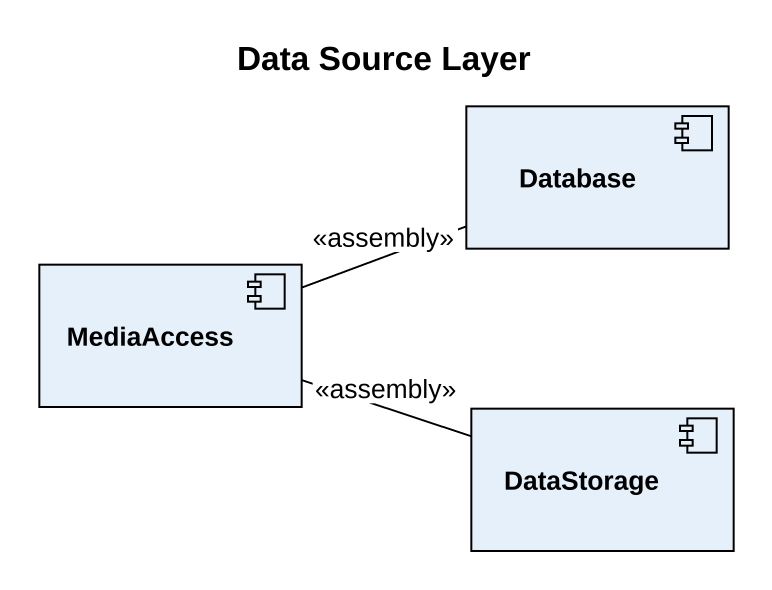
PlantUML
@startuml
title Data Source Layer
component "Database" as Database_
component MediaAccess
component DataStorage
MediaAccess -right- Database_ : <<assembly>>
MediaAccess -right- DataStorage : <<assembly>>
@enduml
